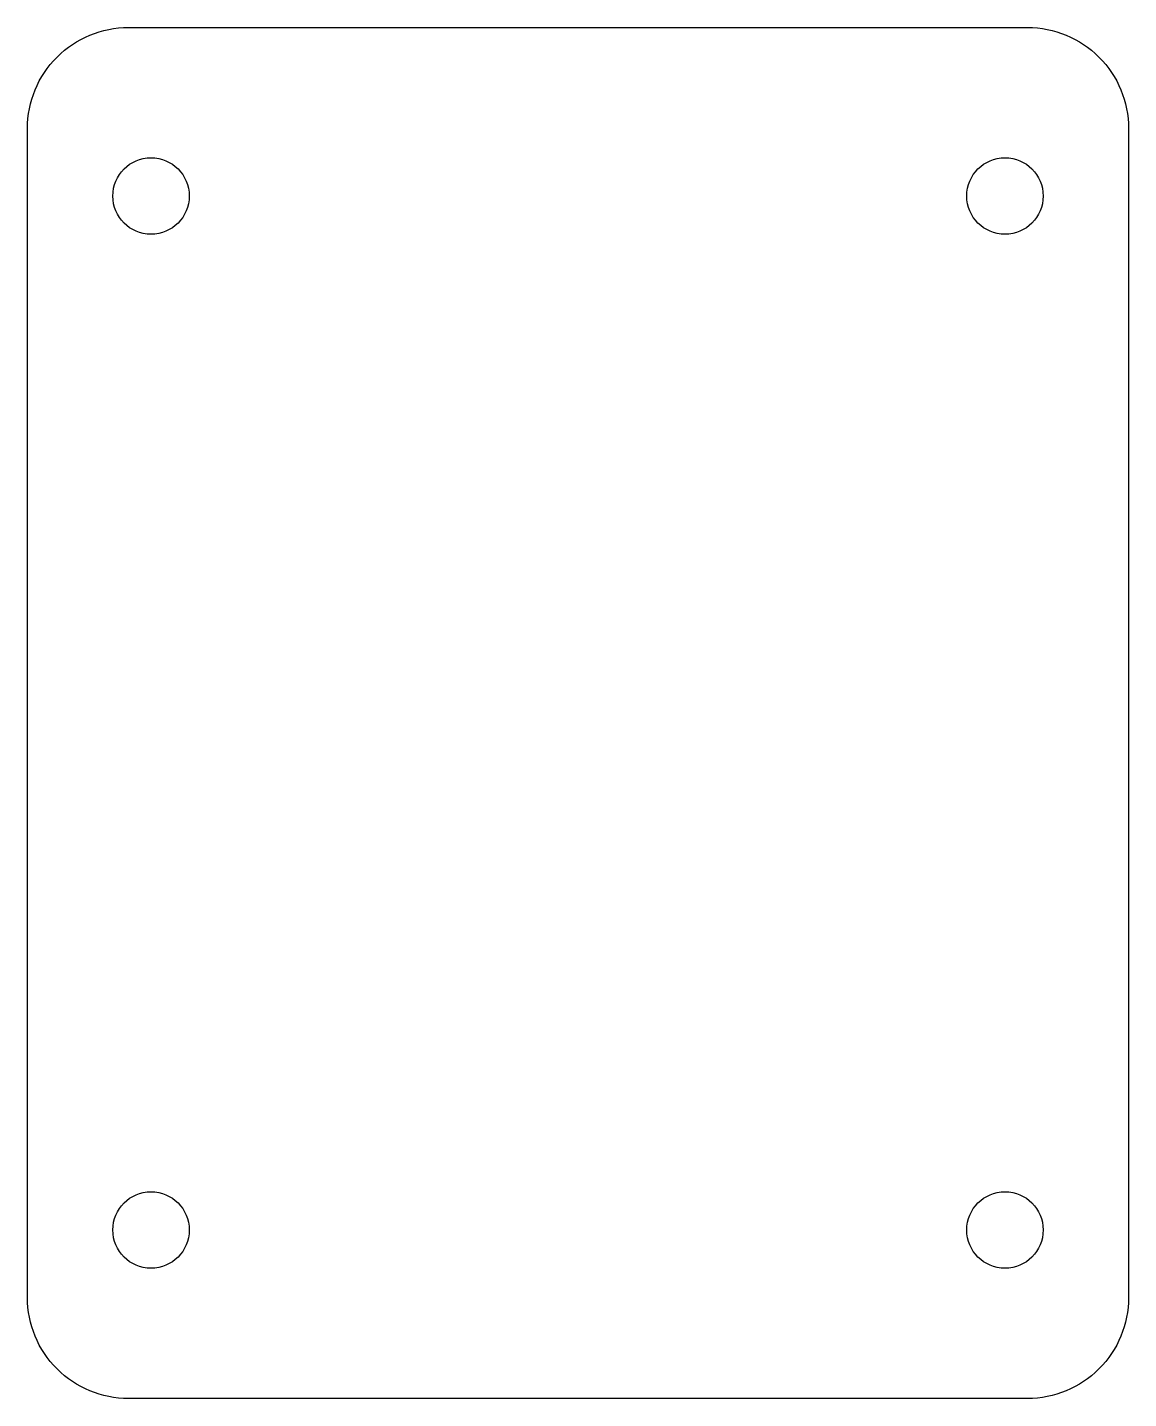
# Model space of a CAD drawing. Header units: millimetres. Extents: x -24.5 to 24.5, y -132.8 to -71.8.
import ezdxf

# ---------------------------------------------------------------- set-up
doc = ezdxf.new("R2010")
doc.units = ezdxf.units.MM
doc.layers.get('0').update_dxf_attribs({"linetype": 'CONTINUOUS'})

msp = doc.modelspace()

# ---------------------------------------------------------------- linework, layer by layer
msp.add_lwpolyline([(24.5, -128.3, -0.414214), (20, -132.8), (-20, -132.8, -0.414214), (-24.5, -128.3), (-24.5, -76.3, -0.414214), (-20, -71.8), (20, -71.8, -0.414214), (24.5, -76.3)], format="xyb", close=True)
msp.add_lwpolyline([(24.5, -128.3, -0.414214), (20, -132.8), (-20, -132.8, -0.414214), (-24.5, -128.3), (-24.5, -76.3, -0.414214), (-20, -71.8), (20, -71.8, -0.414214), (24.5, -76.3)], format="xyb", close=True)
for centre in [(-19, -79.3), (-19, -79.3), (19, -79.3), (19, -79.3), (-19, -125.3), (-19, -125.3), (19, -125.3), (19, -125.3)]:
    msp.add_circle(centre, 1.7)

doc.saveas('drawing.dxf')
